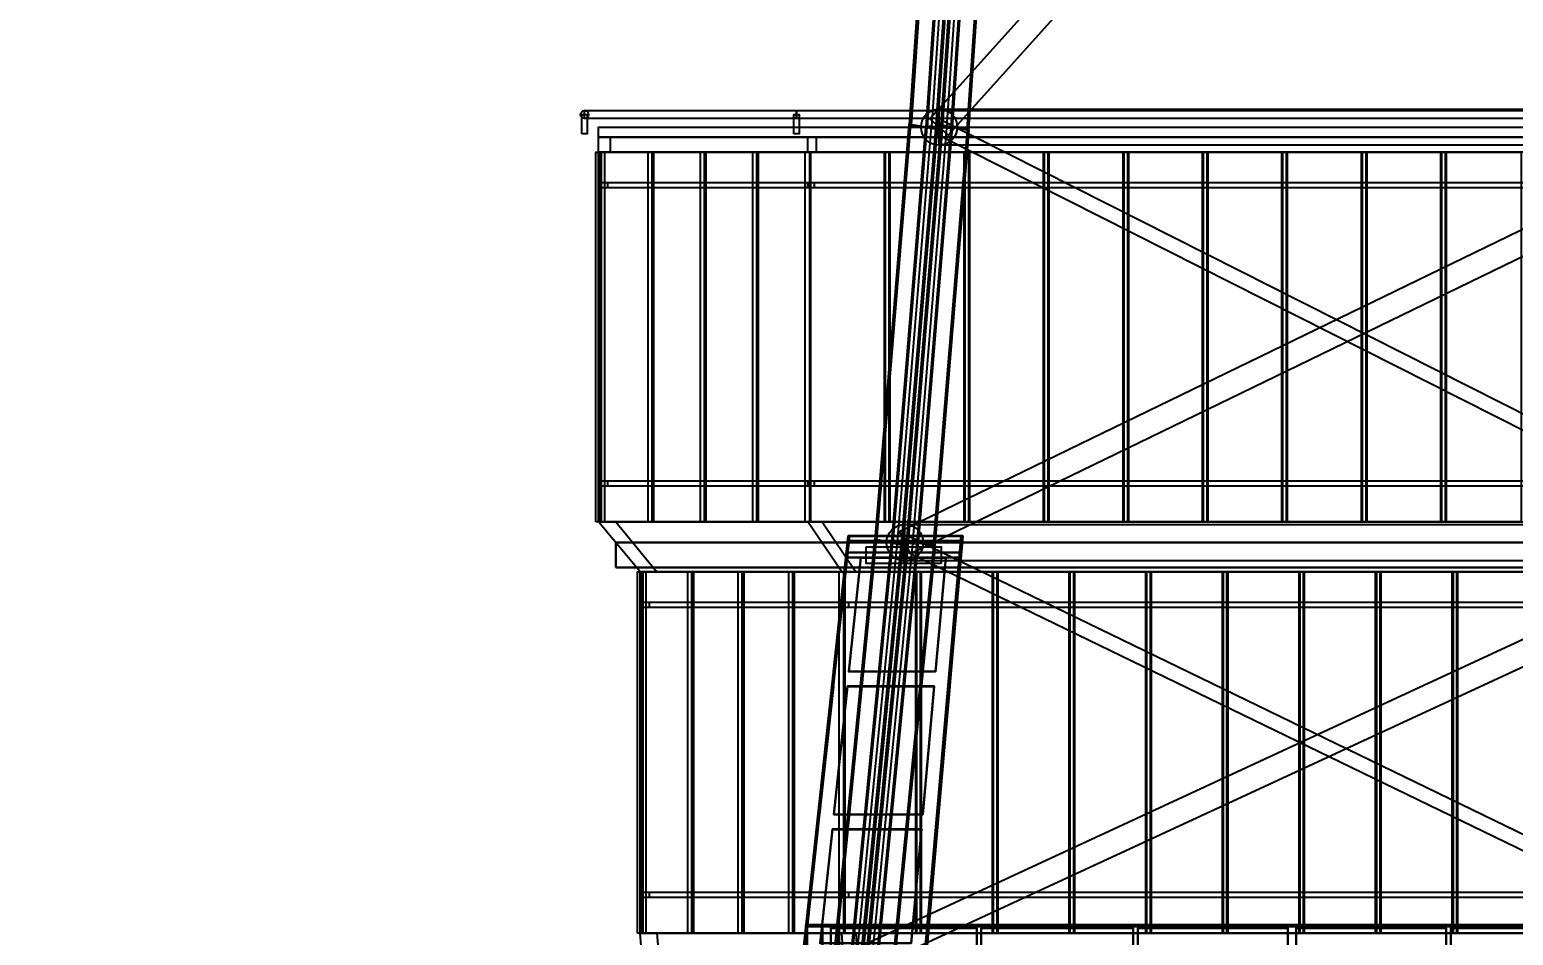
# Model space of a CAD drawing. Header units: millimetres. Extents: x -84906 to 117550, y -3000 to 338000.
# Drawn here: x -20848 to -2987, y 120275 to 131172 of the extents above; entities that cross this region are included whole.
import ezdxf

# ---------------------------------------------------------------- set-up
doc = ezdxf.new("R2010")
doc.units = ezdxf.units.MM
for name, color, linetype, lineweight in [('D-STR-DECK', 7, 'Continuous', 25), ('D-STR-DIM', 7, 'Continuous', 13), ('D-STR-STRC', 7, 'Continuous', 25)]:
    doc.layers.add(name, color=color, linetype=linetype, lineweight=lineweight)
doc.styles.add('OpenSansCondensed-Light', font='OpenSansCondensed-Light.ttf')
doc.styles.add('TOWER_UNICODE', font='Arial Unicode.ttf')
doc.dimstyles.new('EZDXF', dxfattribs={"dimtxt": 0.25, "dimasz": 0.175, "dimexe": 0.375, "dimexo": 0.125, "dimgap": 0.1, "dimtad": 1, "dimlfac": 100, "dimzin": 12, "dimdsep": 46, "dimtxsty": 'OpenSansCondensed-Light', "dimblk": 'ARCHTICK', "dimcen": 2.5, "dimazin": 3, "dimtfac": 0.5, "dimtmove": 2, "dimatfit": 3})

# ---------------------------------------------------------------- blocks, each defined once
blk = doc.blocks.new('_ARCHTICK')
at = {"color": 0, "linetype": 'BYBLOCK', "const_width": 0.15}
blk.add_lwpolyline([(-0.5, -0.5), (0.5, 0.5)], dxfattribs=at)

msp = doc.modelspace()

# ---------------------------------------------------------------- linework, layer by layer
at = {"layer": 'D-STR-DECK'}
for points in [[(-14200, 129920), (-14200, 130150), (-14136, 130150), (-14136, 129920)], [(-14200, 129920), (-14200, 130150), (-14136, 130150), (-14136, 129920)], [(-11617.8, 130102), (-14168, 130102), (-14168, 130198), (-11617.8, 130198)], [(-14168, 130198), (-11617.8, 130198), (-11617.8, 130102), (-14168, 130102)], [(-11649.8, 129920), (-11649.8, 130150), (-11585.8, 130150), (-11585.8, 129920)], [(-11649.8, 129920), (-11649.8, 130150), (-11585.8, 130150), (-11585.8, 129920)], [(-11617.8, 130198), (11617.8, 130198), (11617.8, 130102), (-11617.8, 130102)], [(11617.8, 130102), (-11617.8, 130102), (-11617.8, 130198), (11617.8, 130198)], [(-14000, 129880), (-14000, 130000), (14000, 130000), (14000, 129880)], [(-14000, 129700), (-14000, 129880), (-11381, 129880), (-11381, 129700)], [(-14000, 129700), (-14000, 129880), (-13860, 129880), (-13860, 129700)], [(-14000, 129700), (-14000, 129880), (-11381, 129880), (-11381, 129700)], [(-11480, 129700), (-11480, 129880), (11480, 129880), (11480, 129700)], [(-11480, 129700), (-11480, 129880), (11480, 129880), (11480, 129700)], [(-14032, 125250), (-14032, 129700), (-13968, 129700), (-13968, 125250)], [(-14032, 125250), (-14032, 129700), (-13968, 129700), (-13968, 125250)], [(-14032, 125250), (-14032, 129700), (-13968, 129700), (-13968, 125250)], [(-14032, 125250), (-14032, 129700), (-13968, 129700), (-13968, 125250)], [(-14032, 125250), (-14032, 129700), (-13968, 129700), (-13968, 125250)], [(-14032, 125250), (-14032, 129700), (-13968, 129700), (-13968, 125250)], [(-14032, 125250), (-14032, 129700), (-13968, 129700), (-13968, 125250)], [(-14032, 125250), (-14032, 129700), (-13968, 129700), (-13968, 125250)], [(-14032, 125250), (-14032, 129700), (-13968, 129700), (-13968, 125250)], [(-14032, 125250), (-14032, 129700), (-13968, 129700), (-13968, 125250)], [(-14032, 125250), (-14032, 129700), (-13968, 129700), (-13968, 125250)], [(-14032, 125250), (-14032, 129700), (-13968, 129700), (-13968, 125250)], [(-14032, 125250), (-14032, 129700), (-13968, 129700), (-13968, 125250)], [(-14032, 125250), (-14032, 129700), (-13968, 129700), (-13968, 125250)], [(-14032, 125250), (-14032, 129700), (-13968, 129700), (-13968, 125250)], [(-14032, 125250), (-14032, 129700), (-13968, 129700), (-13968, 125250)], [(-14032, 125250), (-14032, 129700), (-13968, 129700), (-13968, 125250)], [(-14032, 125250), (-14032, 129700), (-13968, 129700), (-13968, 125250)], [(-14032, 125250), (-14032, 129700), (-13968, 129700), (-13968, 125250)], [(-14032, 125250), (-14032, 129700), (-13968, 129700), (-13968, 125250)], [(-14032, 125250), (-14032, 129700), (-13968, 129700), (-13968, 125250)], [(-14032, 125250), (-14032, 129700), (-13968, 129700), (-13968, 125250)], [(-14032, 125250), (-14032, 129700), (-13968, 129700), (-13968, 125250)], [(-14032, 125250), (-14032, 129700), (-13968, 129700), (-13968, 125250)], [(-14032, 125250), (-14032, 129700), (-13968, 129700), (-13968, 125250)], [(-14000, 125250), (-14000, 129700), (-13930, 129700), (-13930, 125250)], [(-14000, 125250), (-14000, 129700), (-13930, 129700), (-13930, 125250)], [(-14000, 125250), (-14000, 129700), (-13930, 129700), (-13930, 125250)], [(-14000, 125250), (-14000, 129700), (-13930, 129700), (-13930, 125250)], [(-14000, 125250), (-14000, 129700), (-13930, 129700), (-13930, 125250)], [(-14000, 125250), (-14000, 129700), (-13930, 129700), (-13930, 125250)], [(-14000, 125250), (-14000, 129700), (-13930, 129700), (-13930, 125250)], [(-14000, 125250), (-14000, 129700), (-13930, 129700), (-13930, 125250)], [(-14000, 125250), (-14000, 129700), (-13930, 129700), (-13930, 125250)], [(-14000, 125250), (-14000, 129700), (-13930, 129700), (-13930, 125250)], [(-14000, 125250), (-14000, 129700), (-13930, 129700), (-13930, 125250)], [(-14000, 125250), (-14000, 129700), (-13930, 129700), (-13930, 125250)], [(-14000, 125250), (-14000, 129700), (-13930, 129700), (-13930, 125250)], [(-14000, 125250), (-14000, 129700), (-13930, 129700), (-13930, 125250)], [(-14000, 125250), (-14000, 129700), (-13930, 129700), (-13930, 125250)], [(-14000, 125250), (-14000, 129700), (-13930, 129700), (-13930, 125250)], [(-14000, 125250), (-14000, 129700), (-13930, 129700), (-13930, 125250)], [(-14000, 125250), (-14000, 129700), (-13930, 129700), (-13930, 125250)], [(-14000, 125250), (-14000, 129700), (-13930, 129700), (-13930, 125250)], [(-14000, 125250), (-14000, 129700), (-13930, 129700), (-13930, 125250)], [(-14000, 125250), (-14000, 129700), (-13930, 129700), (-13930, 125250)], [(-14000, 125250), (-14000, 129700), (-13930, 129700), (-13930, 125250)], [(-14000, 125250), (-14000, 129700), (-13930, 129700), (-13930, 125250)], [(-14000, 125250), (-14000, 129700), (-13930, 129700), (-13930, 125250)], [(-13984.2, 125250), (-13984.2, 129700), (-13336.3, 129700), (-13336.3, 125250)], [(-13984.2, 125250), (-13984.2, 129700), (-13336.3, 129700), (-13336.3, 125250)], [(-13402, 125250), (-13402, 129700), (-13338, 129700), (-13338, 125250)], [(-13402, 125250), (-13402, 129700), (-13338, 129700), (-13338, 125250)], [(-13354.2, 125250), (-13354.2, 129700), (-12706.3, 129700), (-12706.3, 125250)], [(-13354.2, 125250), (-13354.2, 129700), (-12706.3, 129700), (-12706.3, 125250)], [(-12772, 125250), (-12772, 129700), (-12708, 129700), (-12708, 125250)], [(-12772, 125250), (-12772, 129700), (-12708, 129700), (-12708, 125250)], [(-12724.2, 125250), (-12724.2, 129700), (-12076.3, 129700), (-12076.3, 125250)], [(-12724.2, 125250), (-12724.2, 129700), (-12076.3, 129700), (-12076.3, 125250)], [(-12142, 125250), (-12142, 129700), (-12078, 129700), (-12078, 125250)], [(-12142, 125250), (-12142, 129700), (-12078, 129700), (-12078, 125250)], [(-12094.2, 125250), (-12094.2, 129700), (-11446.3, 129700), (-11446.3, 125250)], [(-12094.2, 125250), (-12094.2, 129700), (-11446.3, 129700), (-11446.3, 125250)], [(-11512, 125250), (-11512, 129700), (-11448, 129700), (-11448, 125250)], [(-11512, 125250), (-11512, 129700), (-11448, 129700), (-11448, 125250)], [(-11456.1, 125250), (-11456.1, 129700), (-10547.2, 129700), (-10547.2, 125250)], [(-11456.1, 125250), (-11456.1, 129700), (-10547.2, 129700), (-10547.2, 125250)], [(-10555.3, 125250), (-10555.3, 129700), (-10491.3, 129700), (-10491.3, 125250)], [(-10555.3, 125250), (-10555.3, 129700), (-10491.3, 129700), (-10491.3, 125250)], [(-10499.4, 125250), (-10499.4, 129700), (-9590.6, 129700), (-9590.6, 125250)], [(-10499.4, 125250), (-10499.4, 129700), (-9590.6, 129700), (-9590.6, 125250)], [(-9598.7, 125250), (-9598.7, 129700), (-9534.7, 129700), (-9534.7, 125250)], [(-9598.7, 125250), (-9598.7, 129700), (-9534.7, 129700), (-9534.7, 125250)], [(-9542.8, 125250), (-9542.8, 129700), (-8633.9, 129700), (-8633.9, 125250)], [(-9542.8, 125250), (-9542.8, 129700), (-8633.9, 129700), (-8633.9, 125250)], [(-8642, 125250), (-8642, 129700), (-8578, 129700), (-8578, 125250)], [(-8642, 125250), (-8642, 129700), (-8578, 129700), (-8578, 125250)], [(-8586.1, 125250), (-8586.1, 129700), (-7677.2, 129700), (-7677.2, 125250)], [(-8586.1, 125250), (-8586.1, 129700), (-7677.2, 129700), (-7677.2, 125250)], [(-7685.3, 125250), (-7685.3, 129700), (-7621.3, 129700), (-7621.3, 125250)], [(-7685.3, 125250), (-7685.3, 129700), (-7621.3, 129700), (-7621.3, 125250)], [(-7629.4, 125250), (-7629.4, 129700), (-6720.6, 129700), (-6720.6, 125250)], [(-7629.4, 125250), (-7629.4, 129700), (-6720.6, 129700), (-6720.6, 125250)], [(-6728.7, 125250), (-6728.7, 129700), (-6664.7, 129700), (-6664.7, 125250)], [(-6728.7, 125250), (-6728.7, 129700), (-6664.7, 129700), (-6664.7, 125250)], [(-6672.8, 125250), (-6672.8, 129700), (-5763.9, 129700), (-5763.9, 125250)], [(-6672.8, 125250), (-6672.8, 129700), (-5763.9, 129700), (-5763.9, 125250)], [(-5772, 125250), (-5772, 129700), (-5708, 129700), (-5708, 125250)], [(-5772, 125250), (-5772, 129700), (-5708, 129700), (-5708, 125250)], [(-5716.1, 125250), (-5716.1, 129700), (-4807.3, 129700), (-4807.3, 125250)], [(-5716.1, 125250), (-5716.1, 129700), (-4807.3, 129700), (-4807.3, 125250)], [(-4815.3, 125250), (-4815.3, 129700), (-4751.3, 129700), (-4751.3, 125250)], [(-4815.3, 125250), (-4815.3, 129700), (-4751.3, 129700), (-4751.3, 125250)], [(-4759.4, 125250), (-4759.4, 129700), (-3850.6, 129700), (-3850.6, 125250)], [(-4759.4, 125250), (-4759.4, 129700), (-3850.6, 129700), (-3850.6, 125250)], [(-3858.7, 125250), (-3858.7, 129700), (-3794.7, 129700), (-3794.7, 125250)], [(-3858.7, 125250), (-3858.7, 129700), (-3794.7, 129700), (-3794.7, 125250)], [(-3802.8, 125250), (-3802.8, 129700), (-2893.9, 129700), (-2893.9, 125250)], [(-3802.8, 125250), (-3802.8, 129700), (-2893.9, 129700), (-2893.9, 125250)], [(-14000, 129270), (-14000, 129335), (-11402.2, 129335), (-11402.2, 129270)], [(-14000, 129270), (-14000, 129335), (-13890, 129335), (-13890, 129270)], [(-14000, 129270), (-14000, 129335), (-11402.2, 129335), (-11402.2, 129270)], [(-11480, 129270), (-11480, 129335), (11480, 129335), (11480, 129270)], [(-11480, 129270), (-11480, 129335), (11480, 129335), (11480, 129270)], [(-14000, 125680), (-14000, 125745), (-11402.2, 125745), (-11402.2, 125680)], [(-14000, 125680), (-14000, 125745), (-13890, 125745), (-13890, 125680)], [(-14000, 125680), (-14000, 125745), (-11402.2, 125745), (-11402.2, 125680)], [(-11480, 125680), (-11480, 125745), (11480, 125745), (11480, 125680)], [(-11480, 125680), (-11480, 125745), (11480, 125745), (11480, 125680)], [(-13500, 124650), (-14000, 125250), (-11307.8, 125250), (-10904, 124650)], [(-13500, 124650), (-14000, 125250), (-13790, 125250), (-13297.5, 124650)], [(-13500, 124650), (-14000, 125250), (-11307.8, 125250), (-10904, 124650)], [(-11070, 124650), (-11480, 125250), (11480, 125250), (11070, 124650)], [(-11070, 124650), (-11480, 125250), (11480, 125250), (11070, 124650)], [(-13790, 124700), (-13790, 125000), (13790, 125000), (13790, 124700)], [(-13790, 124700), (-13790, 125000), (13790, 125000), (13790, 124700)], [(-13790, 124700), (4700, 124700), (4700, 125000), (-13790, 125000)], [(-13532, 120300), (-13532, 124650), (-13468, 124650), (-13468, 120300)], [(-13532, 120300), (-13532, 124650), (-13468, 124650), (-13468, 120300)], [(-13532, 120300), (-13532, 124650), (-13468, 124650), (-13468, 120300)], [(-13532, 120300), (-13532, 124650), (-13468, 124650), (-13468, 120300)], [(-13532, 120300), (-13532, 124650), (-13468, 124650), (-13468, 120300)], [(-13532, 120300), (-13532, 124650), (-13468, 124650), (-13468, 120300)], [(-13532, 120300), (-13532, 124650), (-13468, 124650), (-13468, 120300)], [(-13532, 120300), (-13532, 124650), (-13468, 124650), (-13468, 120300)], [(-13532, 120300), (-13532, 124650), (-13468, 124650), (-13468, 120300)], [(-13532, 120300), (-13532, 124650), (-13468, 124650), (-13468, 120300)], [(-13532, 120300), (-13532, 124650), (-13468, 124650), (-13468, 120300)], [(-13532, 120300), (-13532, 124650), (-13468, 124650), (-13468, 120300)], [(-13532, 120300), (-13532, 124650), (-13468, 124650), (-13468, 120300)], [(-13532, 120300), (-13532, 124650), (-13468, 124650), (-13468, 120300)], [(-13532, 120300), (-13532, 124650), (-13468, 124650), (-13468, 120300)], [(-13532, 120300), (-13532, 124650), (-13468, 124650), (-13468, 120300)], [(-13532, 120300), (-13532, 124650), (-13468, 124650), (-13468, 120300)], [(-13532, 120300), (-13532, 124650), (-13468, 124650), (-13468, 120300)], [(-13532, 120300), (-13532, 124650), (-13468, 124650), (-13468, 120300)], [(-13532, 120300), (-13532, 124650), (-13468, 124650), (-13468, 120300)], [(-13532, 120300), (-13532, 124650), (-13468, 124650), (-13468, 120300)], [(-13532, 120300), (-13532, 124650), (-13468, 124650), (-13468, 120300)], [(-13532, 120300), (-13532, 124650), (-13468, 124650), (-13468, 120300)], [(-13532, 120300), (-13532, 124650), (-13468, 124650), (-13468, 120300)], [(-13532, 120300), (-13532, 124650), (-13468, 124650), (-13468, 120300)], [(-13500, 120300), (-13500, 124650), (-13430, 124650), (-13430, 120300)], [(-13500, 120300), (-13500, 124650), (-13430, 124650), (-13430, 120300)], [(-13500, 120300), (-13500, 124650), (-13430, 124650), (-13430, 120300)], [(-13500, 120300), (-13500, 124650), (-13430, 124650), (-13430, 120300)], [(-13500, 120300), (-13500, 124650), (-13430, 124650), (-13430, 120300)], [(-13500, 120300), (-13500, 124650), (-13430, 124650), (-13430, 120300)], [(-13500, 120300), (-13500, 124650), (-13430, 124650), (-13430, 120300)], [(-13500, 120300), (-13500, 124650), (-13430, 124650), (-13430, 120300)], [(-13500, 120300), (-13500, 124650), (-13430, 124650), (-13430, 120300)], [(-13500, 120300), (-13500, 124650), (-13430, 124650), (-13430, 120300)], [(-13500, 120300), (-13500, 124650), (-13430, 124650), (-13430, 120300)], [(-13500, 120300), (-13500, 124650), (-13430, 124650), (-13430, 120300)], [(-13500, 120300), (-13500, 124650), (-13430, 124650), (-13430, 120300)], [(-13500, 120300), (-13500, 124650), (-13430, 124650), (-13430, 120300)], [(-13500, 120300), (-13500, 124650), (-13430, 124650), (-13430, 120300)], [(-13500, 120300), (-13500, 124650), (-13430, 124650), (-13430, 120300)], [(-13500, 120300), (-13500, 124650), (-13430, 124650), (-13430, 120300)], [(-13500, 120300), (-13500, 124650), (-13430, 124650), (-13430, 120300)], [(-13500, 120300), (-13500, 124650), (-13430, 124650), (-13430, 120300)], [(-13500, 120300), (-13500, 124650), (-13430, 124650), (-13430, 120300)], [(-13500, 120300), (-13500, 124650), (-13430, 124650), (-13430, 120300)], [(-13500, 120300), (-13500, 124650), (-13430, 124650), (-13430, 120300)], [(-13500, 120300), (-13500, 124650), (-13430, 124650), (-13430, 120300)], [(-13500, 120300), (-13500, 124650), (-13430, 124650), (-13430, 120300)], [(-13484.8, 120300), (-13484.8, 124650), (-12858.2, 124650), (-12858.2, 120300)], [(-13484.8, 120300), (-13484.8, 124650), (-12858.2, 124650), (-12858.2, 120300)], [(-12924.5, 120300), (-12924.5, 124650), (-12860.5, 124650), (-12860.5, 120300)], [(-12924.5, 120300), (-12924.5, 124650), (-12860.5, 124650), (-12860.5, 120300)], [(-12877.3, 120300), (-12877.3, 124650), (-12250.7, 124650), (-12250.7, 120300)], [(-12877.3, 120300), (-12877.3, 124650), (-12250.7, 124650), (-12250.7, 120300)], [(-12317, 120300), (-12317, 124650), (-12253, 124650), (-12253, 120300)], [(-12317, 120300), (-12317, 124650), (-12253, 124650), (-12253, 120300)], [(-12269.8, 120300), (-12269.8, 124650), (-11643.2, 124650), (-11643.2, 120300)], [(-12269.8, 120300), (-12269.8, 124650), (-11643.2, 124650), (-11643.2, 120300)], [(-11709.5, 120300), (-11709.5, 124650), (-11645.5, 124650), (-11645.5, 120300)], [(-11709.5, 120300), (-11709.5, 124650), (-11645.5, 124650), (-11645.5, 120300)], [(-11662.3, 120300), (-11662.3, 124650), (-11035.7, 124650), (-11035.7, 120300)], [(-11662.3, 120300), (-11662.3, 124650), (-11035.7, 124650), (-11035.7, 120300)], [(-11102, 120300), (-11102, 124650), (-11038, 124650), (-11038, 120300)], [(-11102, 120300), (-11102, 124650), (-11038, 124650), (-11038, 120300)], [(-11046.9, 120300), (-11046.9, 124650), (-10170.6, 124650), (-10170.6, 120300)], [(-11046.9, 120300), (-11046.9, 124650), (-10170.6, 124650), (-10170.6, 120300)], [(-10179.5, 120300), (-10179.5, 124650), (-10115.5, 124650), (-10115.5, 120300)], [(-10179.5, 120300), (-10179.5, 124650), (-10115.5, 124650), (-10115.5, 120300)], [(-10124.4, 120300), (-10124.4, 124650), (-9248.1, 124650), (-9248.1, 120300)], [(-10124.4, 120300), (-10124.4, 124650), (-9248.1, 124650), (-9248.1, 120300)], [(-9257, 120300), (-9257, 124650), (-9193, 124650), (-9193, 120300)], [(-9257, 120300), (-9257, 124650), (-9193, 124650), (-9193, 120300)], [(-9201.9, 120300), (-9201.9, 124650), (-8325.6, 124650), (-8325.6, 120300)], [(-9201.9, 120300), (-9201.9, 124650), (-8325.6, 124650), (-8325.6, 120300)], [(-8334.5, 120300), (-8334.5, 124650), (-8270.5, 124650), (-8270.5, 120300)], [(-8334.5, 120300), (-8334.5, 124650), (-8270.5, 124650), (-8270.5, 120300)], [(-8279.4, 120300), (-8279.4, 124650), (-7403.1, 124650), (-7403.1, 120300)], [(-8279.4, 120300), (-8279.4, 124650), (-7403.1, 124650), (-7403.1, 120300)], [(-7412, 120300), (-7412, 124650), (-7348, 124650), (-7348, 120300)], [(-7412, 120300), (-7412, 124650), (-7348, 124650), (-7348, 120300)], [(-7356.9, 120300), (-7356.9, 124650), (-6480.6, 124650), (-6480.6, 120300)], [(-7356.9, 120300), (-7356.9, 124650), (-6480.6, 124650), (-6480.6, 120300)], [(-6489.5, 120300), (-6489.5, 124650), (-6425.5, 124650), (-6425.5, 120300)], [(-6489.5, 120300), (-6489.5, 124650), (-6425.5, 124650), (-6425.5, 120300)], [(-6434.4, 120300), (-6434.4, 124650), (-5558.1, 124650), (-5558.1, 120300)], [(-6434.4, 120300), (-6434.4, 124650), (-5558.1, 124650), (-5558.1, 120300)], [(-5567, 120300), (-5567, 124650), (-5503, 124650), (-5503, 120300)], [(-5567, 120300), (-5567, 124650), (-5503, 124650), (-5503, 120300)], [(-5511.9, 120300), (-5511.9, 124650), (-4635.6, 124650), (-4635.6, 120300)], [(-5511.9, 120300), (-5511.9, 124650), (-4635.6, 124650), (-4635.6, 120300)], [(-4644.5, 120300), (-4644.5, 124650), (-4580.5, 124650), (-4580.5, 120300)], [(-4644.5, 120300), (-4644.5, 124650), (-4580.5, 124650), (-4580.5, 120300)], [(-4589.4, 120300), (-4589.4, 124650), (-3713.1, 124650), (-3713.1, 120300)], [(-4589.4, 120300), (-4589.4, 124650), (-3713.1, 124650), (-3713.1, 120300)], [(-3722, 120300), (-3722, 124650), (-3658, 124650), (-3658, 120300)], [(-3722, 120300), (-3722, 124650), (-3658, 124650), (-3658, 120300)], [(-3666.9, 120300), (-3666.9, 124650), (-2790.6, 124650), (-2790.6, 120300)], [(-3666.9, 120300), (-3666.9, 124650), (-2790.6, 124650), (-2790.6, 120300)], [(-13500, 124220), (-13500, 124285), (-10992.2, 124285), (-10992.2, 124220)], [(-13500, 124220), (-13500, 124285), (-13390, 124285), (-13390, 124220)], [(-13500, 124220), (-13500, 124285), (-10992.2, 124285), (-10992.2, 124220)], [(-11070, 124220), (-11070, 124285), (11070, 124285), (11070, 124220)], [(-11070, 124220), (-11070, 124285), (11070, 124285), (11070, 124220)], [(-13500, 120730), (-13500, 120795), (-10992.2, 120795), (-10992.2, 120730)], [(-13500, 120730), (-13500, 120795), (-13390, 120795), (-13390, 120730)], [(-13500, 120730), (-13500, 120795), (-10992.2, 120795), (-10992.2, 120730)], [(-11070, 120730), (-11070, 120795), (11070, 120795), (11070, 120730)], [(-11070, 120730), (-11070, 120795), (11070, 120795), (11070, 120730)], [(-13432.5, 119500), (-13500, 120300), (-10904, 120300), (-10849.4, 119500)], [(-13432.5, 119500), (-13500, 120300), (-13297.5, 120300), (-13231, 119500)], [(-13432.5, 119500), (-13500, 120300), (-10904, 120300), (-10849.4, 119500)], [(-11014.6, 119500), (-11070, 120300), (11070, 120300), (11014.6, 119500)], [(-11014.6, 119500), (-11070, 120300), (11070, 120300), (11014.6, 119500)]]:
    msp.add_lwpolyline(points, close=True, dxfattribs=at)
msp.add_circle((-14168, 130150), 48, dxfattribs=at)
at = {"layer": 'D-STR-STRC'}
for points in [[(-9879.9, 129974.4), (-10254.9, 130025.6), (-9503.9, 141025.6), (-9128.9, 140974.4)], [(-10254.9, 130025.6), (-10238, 130025.6), (-9486.9, 141025.6), (-9503.9, 141025.6)], [(-10238, 130025.6), (-10254.9, 130025.6), (-9503.9, 141025.6), (-9486.9, 141025.6)], [(-10254.9, 130025.6), (-9879.9, 129974.4), (-9128.9, 140974.4), (-9503.9, 141025.6)], [(-10238, 130025.6), (-10056.8, 130000.9), (-9305.8, 141000.9), (-9486.9, 141025.6)], [(-10056.8, 130000.9), (-10238, 130025.6), (-9486.9, 141025.6), (-9305.8, 141000.9)], [(-10056.8, 130000.9), (-9755.9, 130000.9), (-9004.8, 141000.9), (-9305.8, 141000.9)], [(-9755.9, 130000.9), (-10056.8, 130000.9), (-9305.8, 141000.9), (-9004.8, 141000.9)], [(-10047.7, 130010.1), (-9296.6, 141010.1), (-9001.3, 140989.9), (-9752.3, 129989.9)], [(-9001.3, 140989.9), (-9752.3, 129989.9), (-10047.7, 130010.1), (-9296.6, 141010.1)], [(-9743.2, 129999.1), (-10044.1, 129999.1), (-9293.1, 140999.1), (-8992.2, 140999.1)], [(-10044.1, 129999.1), (-9863, 129974.4), (-9111.9, 140974.4), (-9293.1, 140999.1)], [(-9863, 129974.4), (-10044.1, 129999.1), (-9293.1, 140999.1), (-9111.9, 140974.4)], [(-10044.1, 129999.1), (-9743.2, 129999.1), (-8992.2, 140999.1), (-9293.1, 140999.1)], [(-10010, 130099), (-110, 141099), (110, 140901), (-9790, 129901)], [(110, 140901), (-9790, 129901), (-10010, 130099), (-110, 141099)], [(-9988.6, 130006), (-9237.6, 141006), (-9060.4, 140994), (-9811.4, 129994)], [(-9060.4, 140994), (-9811.4, 129994), (-9988.6, 130006), (-9237.6, 141006)], [(-9755.9, 130000.9), (-9937, 130025.6), (-9186, 141025.6), (-9004.8, 141000.9)], [(-9937, 130025.6), (-9920.1, 130025.6), (-9169, 141025.6), (-9186, 141025.6)], [(-9920.1, 130025.6), (-9937, 130025.6), (-9186, 141025.6), (-9169, 141025.6)], [(-9937, 130025.6), (-9755.9, 130000.9), (-9004.8, 141000.9), (-9186, 141025.6)], [(-9920.1, 130025.6), (-9545.1, 129974.4), (-8794, 140974.4), (-9169, 141025.6)], [(-9545.1, 129974.4), (-9920.1, 130025.6), (-9169, 141025.6), (-8794, 140974.4)], [(-9863, 129974.4), (-9879.9, 129974.4), (-9128.9, 140974.4), (-9111.9, 140974.4)], [(-9879.9, 129974.4), (-9863, 129974.4), (-9111.9, 140974.4), (-9128.9, 140974.4)], [(-9562, 129974.4), (-9743.2, 129999.1), (-8992.2, 140999.1), (-8811, 140974.4)], [(-9743.2, 129999.1), (-9562, 129974.4), (-8811, 140974.4), (-8992.2, 140999.1)], [(-9545.1, 129974.4), (-9562, 129974.4), (-8811, 140974.4), (-8794, 140974.4)], [(-9562, 129974.4), (-9545.1, 129974.4), (-8794, 140974.4), (-8811, 140974.4)], [(-9900, 130217.5), (9900, 130217.5), (9900, 129782.5), (-9900, 129782.5)], [(9900, 129782.5), (-9900, 129782.5), (-9900, 130217.5), (9900, 130217.5)], [(-10291.7, 124968.8), (-10670.9, 125031.2), (-10259.3, 130031.2), (-9880.1, 129968.8)], [(-10670.9, 125031.2), (-10654, 125031.2), (-10242.4, 130031.2), (-10259.3, 130031.2)], [(-10654, 125031.2), (-10670.9, 125031.2), (-10259.3, 130031.2), (-10242.4, 130031.2)], [(-10670.9, 125031.2), (-10291.7, 124968.8), (-9880.1, 129968.8), (-10259.3, 130031.2)], [(-10654, 125031.2), (-10470.7, 125001), (-10059.1, 130001), (-10242.4, 130031.2)], [(-10470.7, 125001), (-10654, 125031.2), (-10242.4, 130031.2), (-10059.1, 130001)], [(-10377, 125135), (-65.4, 130135), (65.4, 129865), (-10246.1, 124865)], [(65.4, 129865), (-10246.1, 124865), (-10377, 125135), (-65.4, 130135)], [(-10165.2, 125001), (-10348.5, 125031.2), (-9936.9, 130031.2), (-9753.6, 130001)], [(-10348.5, 125031.2), (-10331.5, 125031.2), (-9919.9, 130031.2), (-9936.9, 130031.2)], [(-10331.5, 125031.2), (-10348.5, 125031.2), (-9936.9, 130031.2), (-9919.9, 130031.2)], [(-10348.5, 125031.2), (-10165.2, 125001), (-9753.6, 130001), (-9936.9, 130031.2)], [(-10331.5, 125031.2), (-9952.3, 124968.8), (-9540.7, 129968.8), (-9919.9, 130031.2)], [(-9952.3, 124968.8), (-10331.5, 125031.2), (-9919.9, 130031.2), (-9540.7, 129968.8)], [(-9880.1, 129968.8), (-10259.3, 130031.2), (-10242.4, 130031.2), (-10059.1, 130001), (-9753.6, 130001), (-9936.9, 130031.2), (-9919.9, 130031.2), (-9540.7, 129968.8), (-9557.6, 129968.8), (-9740.9, 129999), (-10046.4, 129999), (-9863.1, 129968.8)], [(-9540.7, 129968.8), (-9919.9, 130031.2), (-9936.9, 130031.2), (-9753.6, 130001), (-10059.1, 130001), (-10242.4, 130031.2), (-10259.3, 130031.2), (-9880.1, 129968.8), (-9863.1, 129968.8), (-10046.4, 129999), (-9740.9, 129999), (-9557.6, 129968.8)], [(-9859.4, 130080.3), (40.6, 125080.3), (-40.6, 124919.7), (-9940.6, 129919.7)], [(-40.6, 124919.7), (-9940.6, 129919.7), (-9859.4, 130080.3), (40.6, 125080.3)], [(-10470.7, 125001), (-10165.2, 125001), (-9753.6, 130001), (-10059.1, 130001)], [(-10165.2, 125001), (-10470.7, 125001), (-10059.1, 130001), (-9753.6, 130001)], [(-10461.1, 125012.3), (-10049.5, 130012.3), (-9750.5, 129987.7), (-10162.1, 124987.7)], [(-9750.5, 129987.7), (-10162.1, 124987.7), (-10461.1, 125012.3), (-10049.5, 130012.3)], [(-10152.5, 124999), (-10458, 124999), (-10046.4, 129999), (-9740.9, 129999)], [(-10458, 124999), (-10274.7, 124968.8), (-9863.1, 129968.8), (-10046.4, 129999)], [(-10274.7, 124968.8), (-10458, 124999), (-10046.4, 129999), (-9863.1, 129968.8)], [(-10458, 124999), (-10152.5, 124999), (-9740.9, 129999), (-10046.4, 129999)], [(-10401.3, 125007.4), (-9989.7, 130007.4), (-9810.3, 129992.6), (-10221.9, 124992.6)], [(-9810.3, 129992.6), (-10221.9, 124992.6), (-10401.3, 125007.4), (-9989.7, 130007.4)], [(-10401.3, 125007.4), (-9989.7, 130007.4), (-9810.3, 129992.6), (-10221.9, 124992.6)], [(-10274.7, 124968.8), (-10291.7, 124968.8), (-9880.1, 129968.8), (-9863.1, 129968.8)], [(-10291.7, 124968.8), (-10274.7, 124968.8), (-9863.1, 129968.8), (-9880.1, 129968.8)], [(-9879.9, 129974.4), (-10254.9, 130025.6), (-10238, 130025.6), (-10056.8, 130000.9), (-9755.9, 130000.9), (-9937, 130025.6), (-9920.1, 130025.6), (-9545.1, 129974.4), (-9562, 129974.4), (-9743.2, 129999.1), (-10044.1, 129999.1), (-9863, 129974.4)], [(-9545.1, 129974.4), (-9920.1, 130025.6), (-9937, 130025.6), (-9755.9, 130000.9), (-10056.8, 130000.9), (-10238, 130025.6), (-10254.9, 130025.6), (-9879.9, 129974.4), (-9863, 129974.4), (-10044.1, 129999.1), (-9743.2, 129999.1), (-9562, 129974.4)], [(-9969.2, 124968.8), (-10152.5, 124999), (-9740.9, 129999), (-9557.6, 129968.8)], [(-10152.5, 124999), (-9969.2, 124968.8), (-9557.6, 129968.8), (-9740.9, 129999)], [(-9952.3, 124968.8), (-9969.2, 124968.8), (-9557.6, 129968.8), (-9540.7, 129968.8)], [(-9969.2, 124968.8), (-9952.3, 124968.8), (-9540.7, 129968.8), (-9557.6, 129968.8)], [(-10311.6, 125220), (10311.6, 125220), (10311.6, 124780), (-10311.6, 124780)], [(10311.6, 124780), (-10311.6, 124780), (-10311.6, 125220), (10311.6, 125220)], [(-11551.2, 119922.1), (-10064.5, 119922.1), (-9614.9, 125080.6), (-10993, 125080.6)], [(-11551.2, 119920.8), (-10064.5, 119920.8), (-9614.9, 125079.2), (-10993, 125079.2)], [(-10064.5, 119919), (-11551.2, 119919), (-10993, 125077.5), (-9614.9, 125077.5)], [(-11535.3, 119919), (-11535.3, 119919), (-10977.1, 125077.5), (-10977.1, 125077.5)], [(-10780.3, 119962.6), (-11163.6, 120037.4), (-10675.2, 125037.4), (-10291.9, 124962.6)], [(-11163.6, 120037.4), (-11146.6, 120037.4), (-10658.2, 125037.4), (-10675.2, 125037.4)], [(-11146.6, 120037.4), (-11163.6, 120037.4), (-10675.2, 125037.4), (-10658.2, 125037.4)], [(-11163.6, 120037.4), (-10780.3, 119962.6), (-10291.9, 124962.6), (-10675.2, 125037.4)], [(-11146.6, 120037.4), (-10961.3, 120001.2), (-10472.9, 125001.2), (-10658.2, 125037.4)], [(-10961.3, 120001.2), (-11146.6, 120037.4), (-10658.2, 125037.4), (-10472.9, 125001.2)], [(-10993, 125079.2), (-9614.9, 125079.2), (-9614.9, 125079.2), (-10993, 125079.2)], [(-10993, 125079.2), (-10993, 125079.2), (-10973, 125079.2), (-10973, 125079.2)], [(-10992.3, 125079.2), (-9615.6, 125079.2), (-9615.6, 125079.2), (-10992.3, 125079.2)], [(-10992.3, 125079.2), (-10992.3, 125079.2), (-9615.6, 125079.2), (-9615.6, 125079.2)], [(-10863.9, 120137.9), (-63.9, 125137.9), (63.9, 124862.1), (-10736.1, 119862.1)], [(63.9, 124862.1), (-10736.1, 119862.1), (-10863.9, 120137.9), (-63.9, 125137.9)], [(-10651.3, 120001.2), (-10836.6, 120037.4), (-10348.2, 125037.4), (-10162.9, 125001.2)], [(-10836.6, 120037.4), (-10819.7, 120037.4), (-10331.3, 125037.4), (-10348.2, 125037.4)], [(-10819.7, 120037.4), (-10836.6, 120037.4), (-10348.2, 125037.4), (-10331.3, 125037.4)], [(-10836.6, 120037.4), (-10651.3, 120001.2), (-10162.9, 125001.2), (-10348.2, 125037.4)], [(-10819.7, 120037.4), (-10436.4, 119962.6), (-9948, 124962.6), (-10331.3, 125037.4)], [(-10436.4, 119962.6), (-10819.7, 120037.4), (-10331.3, 125037.4), (-9948, 124962.6)], [(-10291.9, 124962.6), (-10675.2, 125037.4), (-10658.2, 125037.4), (-10472.9, 125001.2), (-10162.9, 125001.2), (-10348.2, 125037.4), (-10331.3, 125037.4), (-9948, 124962.6), (-9965, 124962.6), (-10150.3, 124998.8), (-10460.3, 124998.8), (-10274.9, 124962.6)], [(-9948, 124962.6), (-10331.3, 125037.4), (-10348.2, 125037.4), (-10162.9, 125001.2), (-10472.9, 125001.2), (-10658.2, 125037.4), (-10675.2, 125037.4), (-10291.9, 124962.6), (-10274.9, 124962.6), (-10460.3, 124998.8), (-10150.3, 124998.8), (-9965, 124962.6)], [(-10291.7, 124968.8), (-10670.9, 125031.2), (-10654, 125031.2), (-10470.7, 125001), (-10165.2, 125001), (-10348.5, 125031.2), (-10331.5, 125031.2), (-9952.3, 124968.8), (-9969.2, 124968.8), (-10152.5, 124999), (-10458, 124999), (-10274.7, 124968.8)], [(-9952.3, 124968.8), (-10331.5, 125031.2), (-10348.5, 125031.2), (-10165.2, 125001), (-10470.7, 125001), (-10654, 125031.2), (-10670.9, 125031.2), (-10291.7, 124968.8), (-10274.7, 124968.8), (-10458, 124999), (-10152.5, 124999), (-9969.2, 124968.8)], [(-10271.8, 125082.1), (39.8, 120082.1), (-39.8, 119917.9), (-10351.4, 124917.9)], [(-39.8, 119917.9), (-10351.4, 124917.9), (-10271.8, 125082.1), (39.8, 120082.1)], [(-10080.4, 119922.1), (-10080.4, 119922.1), (-9630.8, 125080.6), (-9630.8, 125080.6)], [(-9614.9, 125079.2), (-9614.9, 125079.2), (-9634.9, 125079.2), (-9634.9, 125079.2)], [(-11013.9, 124879.8), (-9633, 124879.8), (-9633, 124879.8), (-11013.9, 124879.8)], [(-11013.9, 124879.8), (-11013.9, 124879.8), (-9633, 124879.8), (-9633, 124879.8)], [(-10998.7, 125019.8), (-9620.8, 125019.8), (-9620.8, 125019.8), (-10998.7, 125019.8)], [(-10998.7, 125019.8), (-10998.7, 125019.8), (-9620.8, 125019.8), (-9620.8, 125019.8)], [(-10961.3, 120001.2), (-10651.3, 120001.2), (-10162.9, 125001.2), (-10472.9, 125001.2)], [(-10651.3, 120001.2), (-10961.3, 120001.2), (-10472.9, 125001.2), (-10162.9, 125001.2)], [(-10951.3, 120014.8), (-10462.9, 125014.8), (-10160.3, 124985.2), (-10648.7, 119985.2)], [(-10160.3, 124985.2), (-10648.7, 119985.2), (-10951.3, 120014.8), (-10462.9, 125014.8)], [(-10638.7, 119998.8), (-10948.7, 119998.8), (-10460.3, 124998.8), (-10150.3, 124998.8)], [(-10948.7, 119998.8), (-10763.4, 119962.6), (-10274.9, 124962.6), (-10460.3, 124998.8)], [(-10763.4, 119962.6), (-10948.7, 119998.8), (-10460.3, 124998.8), (-10274.9, 124962.6)], [(-10948.7, 119998.8), (-10638.7, 119998.8), (-10150.3, 124998.8), (-10460.3, 124998.8)], [(-10890.8, 120008.9), (-10402.4, 125008.9), (-10220.8, 124991.1), (-10709.2, 119991.1)], [(-10220.8, 124991.1), (-10709.2, 119991.1), (-10890.8, 120008.9), (-10402.4, 125008.9)], [(-10889.6, 120008.7), (-10401.2, 125008.7), (-10222, 124991.3), (-10710.4, 119991.3)], [(-10763.4, 119962.6), (-10780.3, 119962.6), (-10291.9, 124962.6), (-10274.9, 124962.6)], [(-10780.3, 119962.6), (-10763.4, 119962.6), (-10274.9, 124962.6), (-10291.9, 124962.6)], [(-10777.8, 124950), (-10326.2, 124950), (-10326.2, 124750), (-10777.8, 124750)], [(-10777.8, 124950), (-10326.2, 124950), (-10326.2, 124750), (-10777.8, 124750)], [(-10777.8, 124950), (-10326.2, 124950), (-10326.2, 124750), (-10777.8, 124750)], [(-10777.8, 124950), (-10326.2, 124950), (-10326.2, 124750), (-10777.8, 124750)], [(-10453.4, 119962.6), (-10638.7, 119998.8), (-10150.3, 124998.8), (-9965, 124962.6)], [(-10638.7, 119998.8), (-10453.4, 119962.6), (-9965, 124962.6), (-10150.3, 124998.8)], [(-10436.4, 119962.6), (-10453.4, 119962.6), (-9965, 124962.6), (-9948, 124962.6)], [(-10453.4, 119962.6), (-10436.4, 119962.6), (-9948, 124962.6), (-9965, 124962.6)], [(-9874.6, 124750), (-10326.2, 124750), (-10326.2, 124950), (-9874.6, 124950)], [(-9874.6, 124750), (-10326.2, 124750), (-10326.2, 124950), (-9874.6, 124950)], [(-9874.6, 124750), (-10326.2, 124750), (-10326.2, 124950), (-9874.6, 124950)], [(-9874.6, 124750), (-10326.2, 124750), (-10326.2, 124950), (-9874.6, 124950)], [(-11169.4, 123448.8), (-11169.4, 123448.8), (-11021, 124820.2), (-11021, 124820.2)], [(-11153.5, 123447.1), (-11153.5, 123447.1), (-11005.1, 124818.5), (-11005.1, 124818.5)], [(-11020.3, 124820.2), (-9638.2, 124820.2), (-9638.2, 124820.2), (-11020.3, 124820.2)], [(-11020.3, 124820.2), (-11020.3, 124820.2), (-9638.2, 124820.2), (-9638.2, 124820.2)], [(-10984.9, 123450.4), (-9941.4, 123450.4), (-9818.2, 124821.6), (-10840.3, 124821.6)], [(-10984.9, 123449), (-9941.4, 123449), (-9818.2, 124820.2), (-10840.3, 124820.2)], [(-9941.5, 123448.8), (-10984.9, 123448.8), (-10840.3, 124820.2), (-9818.2, 124820.2)], [(-9941.5, 123447.1), (-10984.9, 123447.1), (-10840.3, 124818.5), (-9818.2, 124818.5)], [(-9772.9, 123450.4), (-9772.9, 123450.4), (-9653.4, 124821.6), (-9653.4, 124821.6)], [(-9757, 123449), (-9757, 123449), (-9637.4, 124820.2), (-9637.4, 124820.2)], [(-11355.5, 121729.3), (-11355.5, 121729.3), (-11188.7, 123270.7), (-11188.7, 123270.7)], [(-11339.6, 121727.6), (-11339.6, 121727.6), (-11172.8, 123269), (-11172.8, 123269)], [(-10096.1, 121729.3), (-11166.3, 121729.3), (-11003.7, 123270.7), (-9957.5, 123270.7)], [(-10096.1, 121727.6), (-11166.3, 121727.6), (-11003.7, 123269), (-9957.5, 123269)], [(-11166.2, 121730.9), (-10096, 121730.9), (-9957.5, 123271.9), (-11003.7, 123271.9)], [(-11166.2, 121729.5), (-10096, 121729.5), (-9957.5, 123270.5), (-11003.7, 123270.5)], [(-9922.8, 121730.9), (-9922.8, 121730.9), (-9788.5, 123271.9), (-9788.5, 123271.9)], [(-9906.8, 121729.5), (-9906.8, 121729.5), (-9772.5, 123270.5), (-9772.5, 123270.5)], [(-11523.1, 120179.8), (-11523.1, 120179.8), (-11374.7, 121551.2), (-11374.7, 121551.2)], [(-11507.2, 120178.1), (-11507.2, 120178.1), (-11358.8, 121549.5), (-11358.8, 121549.5)], [(-11329.7, 120181.2), (-10235.4, 120181.2), (-10112.1, 121552.4), (-11185.1, 121552.4)], [(-10235.4, 120179.8), (-11329.7, 120179.8), (-11185, 121551.2), (-10112.1, 121551.2)], [(-11329.7, 120179.8), (-10235.4, 120179.8), (-10112.1, 121551), (-11185.1, 121551)], [(-10235.4, 120178.1), (-11329.7, 120178.1), (-11185, 121549.5), (-10112.1, 121549.5)], [(-10057.9, 120181.2), (-10057.9, 120181.2), (-9938.3, 121552.4), (-9938.3, 121552.4)], [(-10041.9, 120179.8), (-10041.9, 120179.8), (-9922.4, 121551), (-9922.4, 121551)], [(-11103.4, 120400), (-11503.4, 120400), (-11503.4, 120380), (-11103.4, 120380)], [(-11503.4, 120400), (-11503.4, 119600), (-11503.4, 119600), (-11503.4, 120400)], [(-11103.4, 120400), (-11503.4, 120400), (-11503.4, 119600), (-11103.4, 119600)], [(-11487.4, 120400), (-11487.4, 119600), (-11487.4, 119600), (-11487.4, 120400)], [(-11303.4, 120400), (-11303.4, 120400), (-11303.4, 120380), (-11303.4, 120380)], [(-11303.4, 120400), (-11303.4, 119600), (11303.4, 119600), (11303.4, 120400)], [(-11303.4, 120400), (-11303.4, 120400), (-11303.4, 119600), (-11303.4, 119600)], [(-11303.4, 120400), (-11303.4, 120400), (-11303.4, 120380), (-11303.4, 120380)], [(11303.4, 120400), (11303.4, 119600), (-11303.4, 119600), (-11303.4, 120400)], [(-11303.4, 120400), (-11303.4, 120400), (-11303.4, 119600), (-11303.4, 119600)], [(-11203.4, 120400), (-11203.4, 120400), (-11203.4, 119600), (-11203.4, 119600)], [(-11203.4, 120400), (-11203.4, 120400), (-11203.4, 119600), (-11203.4, 119600)], [(-11119.4, 120400), (-11119.4, 119600), (-11119.4, 119600), (-11119.4, 120400)], [(-11103.4, 120400), (-11103.4, 119600), (-11103.4, 119600), (-11103.4, 120400)], [(-5701.7, 120400), (-5701.7, 120400), (-5701.7, 119600), (-5701.7, 119600)], [(-5701.7, 120400), (-5701.7, 120400), (-5701.7, 119600), (-5701.7, 119600)], [(-5601.7, 120400), (-5601.7, 120400), (-5601.7, 119600), (-5601.7, 119600)], [(-5601.7, 120400), (-5601.7, 120400), (-5601.7, 119600), (-5601.7, 119600)], [(-11503.4, 120360), (-11503.4, 119640), (-11503.4, 119640), (-11503.4, 120360)], [(-11487.4, 120360), (-11487.4, 119640), (-11487.4, 119640), (-11487.4, 120360)], [(-11203.4, 120360), (-11203.4, 119640), (-9447, 119640), (-9447, 120360)], [(-9447, 120360), (-9447, 119640), (-11203.4, 119640), (-11203.4, 120360)], [(-11119.4, 120360), (-11119.4, 119640), (-11119.4, 119640), (-11119.4, 120360)], [(-11103.4, 120360), (-11103.4, 119640), (-11103.4, 119640), (-11103.4, 120360)], [(-9392, 120360), (-9392, 119640), (-7563.1, 119640), (-7563.1, 120360)], [(-7563.1, 120360), (-7563.1, 119640), (-9392, 119640), (-9392, 120360)], [(-7508.1, 120360), (-7508.1, 119640), (-5701.7, 119640), (-5701.7, 120360)], [(-5701.7, 120360), (-5701.7, 119640), (-7508.1, 119640), (-7508.1, 120360)], [(-5601.7, 120360), (-5601.7, 119640), (-3795.3, 119640), (-3795.3, 120360)], [(-3795.3, 120360), (-3795.3, 119640), (-5601.7, 119640), (-5601.7, 120360)], [(-3740.3, 120360), (-3740.3, 119640), (-1911.4, 119640), (-1911.4, 120360)], [(-1911.4, 120360), (-1911.4, 119640), (-3740.3, 119640), (-3740.3, 120360)]]:
    msp.add_lwpolyline(points, close=True, dxfattribs=at)
for points in [[(-11551.2, 119920.8), (-10993, 125079.2)], [(-11551.2, 119920.8), (-10993, 125079.2)], [(-11531.2, 119920.8), (-10973, 125079.2)], [(-10998.7, 125019.8), (-10992.3, 125079.2)], [(-10998.7, 125019.8), (-10992.3, 125079.2)], [(-10084.5, 119920.8), (-9634.9, 125079.2)], [(-10064.5, 119920.8), (-9614.9, 125079.2)], [(-10064.5, 119920.8), (-9614.9, 125079.2)], [(-9620.8, 125019.8), (-9615.6, 125079.2)], [(-9620.8, 125019.8), (-9615.6, 125079.2)], [(-11020.3, 124820.2), (-11013.9, 124879.8)], [(-11020.3, 124820.2), (-11013.9, 124879.8)], [(-9638.2, 124820.2), (-9633, 124879.8)], [(-9638.2, 124820.2), (-9633, 124879.8)], [(-11303.4, 120400), (11303.4, 120400)], [(-11303.4, 120400), (-11203.4, 120400)], [(11303.4, 120400), (-11303.4, 120400)], [(-11203.4, 120400), (-11303.4, 120400)], [(-5701.7, 120400), (-5601.7, 120400)], [(-5601.7, 120400), (-5701.7, 120400)], [(-11303.4, 120380), (11303.4, 120380)], [(11303.4, 120380), (-11303.4, 120380)]]:
    msp.add_lwpolyline(points, dxfattribs=at)
for centre, radius in [((-9900, 130000), 217.5), ((-10311.6, 125000), 220)]:
    msp.add_circle(centre, radius, dxfattribs=at)

# ---------------------------------------------------------------- dimensions: what is measured, and where the dimension line sits
at = {"layer": 'D-STR-DIM'}
msp.add_linear_dim(base=(-79000, 0), p1=(0, 0), p2=(0, 333000), angle=90, dimstyle='EZDXF', override={"dimtxt": 4200, "dimasz": 1875, "dimexe": 1050, "dimexo": 900, "dimgap": 1050, "dimtad": 1, "dimdec": 0, "dimlfac": 1, "dimlunit": 2, "dimtxsty": 'TOWER_UNICODE', "dimclrd": 7, "dimclre": 7, "dimclrt": 7}, dxfattribs=at).render()

doc.saveas('drawing.dxf')
